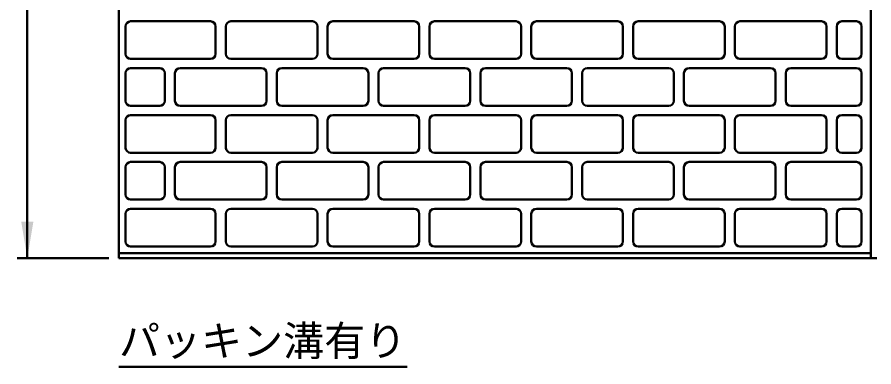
# Model space of a CAD drawing. Units: millimetres, scale not verified. Extents: x 100 to 4105, y 100 to 2870.
# Drawn here: x 1836 to 2678, y 1902 to 2245 of the extents above; entities that cross this region are included whole.
import ezdxf
from ezdxf.enums import TextEntityAlignment as Align

# ---------------------------------------------------------------- set-up
doc = ezdxf.new("R2010")
doc.units = ezdxf.units.MM
doc.header["$LTSCALE"] = 5
doc.layers.add('V-nasSTD', color=7, linetype='Continuous', lineweight=50)
doc.styles.add('ＭＳ ゴシック', font='')
doc.styles.get('ＭＳ ゴシック').set_extended_font_data('MS Gothic')

msp = doc.modelspace()

# ---------------------------------------------------------------- hatches: boundary and pattern name
at = {"layer": 'V-nasSTD'}
msp.add_hatch(color=256, dxfattribs=at).paths.add_polyline_path([(1840, 2044.887), (1846, 2008.887), (1852, 2044.887)])

# ---------------------------------------------------------------- linework, layer by layer
for p, q in [((1846, 2008.887), (1846, 2548.887)), ((1936, 2548.887), (1936, 2008.887)), ((2674.5, 2548.887), (2674.5, 2008.887)), ((1947.5, 2241.387), (2026, 2241.387)), ((2046, 2241.387), (2126, 2241.387)), ((2146, 2241.387), (2226, 2241.387)), ((2246, 2241.387), (2326, 2241.387)), ((2346, 2241.387), (2426, 2241.387)), ((2446, 2241.387), (2526, 2241.387)), ((2546, 2241.387), (2626, 2241.387)), ((2646, 2241.387), (2660.5, 2241.387)), ((1942.5, 2209.387), (1942.5, 2236.387)), ((2031, 2236.387), (2031, 2209.387)), ((2041, 2209.387), (2041, 2236.387)), ((2131, 2236.387), (2131, 2209.387)), ((2141, 2209.387), (2141, 2236.387)), ((2231, 2236.387), (2231, 2209.387)), ((2241, 2209.387), (2241, 2236.387)), ((2331, 2236.387), (2331, 2209.387)), ((2341, 2209.387), (2341, 2236.387)), ((2431, 2236.387), (2431, 2209.387)), ((2441, 2209.387), (2441, 2236.387)), ((2531, 2236.387), (2531, 2209.387)), ((2541, 2209.387), (2541, 2236.387)), ((2631, 2236.387), (2631, 2209.387)), ((2641, 2209.387), (2641, 2236.387)), ((2665.5, 2236.387), (2665.5, 2209.387)), ((2026, 2204.387), (1947.5, 2204.387)), ((2126, 2204.387), (2046, 2204.387)), ((2226, 2204.387), (2146, 2204.387)), ((2326, 2204.387), (2246, 2204.387)), ((2426, 2204.387), (2346, 2204.387)), ((2526, 2204.387), (2446, 2204.387)), ((2626, 2204.387), (2546, 2204.387)), ((2660.5, 2204.387), (2646, 2204.387)), ((1942.5, 2190.387), (1942.5, 2163.387)), ((1976, 2195.387), (1947.5, 2195.387)), ((1981, 2163.387), (1981, 2190.387)), ((1991, 2190.387), (1991, 2163.387)), ((2076, 2195.387), (1996, 2195.387)), ((2081, 2163.387), (2081, 2190.387)), ((2091, 2190.387), (2091, 2163.387)), ((2176, 2195.387), (2096, 2195.387)), ((2181, 2163.387), (2181, 2190.387)), ((2191, 2190.387), (2191, 2163.387)), ((2276, 2195.387), (2196, 2195.387)), ((2281, 2163.387), (2281, 2190.387)), ((2291, 2190.387), (2291, 2163.387)), ((2376, 2195.387), (2296, 2195.387)), ((2381, 2163.387), (2381, 2190.387)), ((2391, 2190.387), (2391, 2163.387)), ((2476, 2195.387), (2396, 2195.387)), ((2481, 2163.387), (2481, 2190.387)), ((2491, 2190.387), (2491, 2163.387)), ((2576, 2195.387), (2496, 2195.387)), ((2581, 2163.387), (2581, 2190.387)), ((2591, 2190.387), (2591, 2163.387)), ((2660.5, 2195.387), (2596, 2195.387)), ((2665.5, 2163.387), (2665.5, 2190.387)), ((1947.5, 2158.387), (1976, 2158.387)), ((1996, 2158.387), (2076, 2158.387)), ((2096, 2158.387), (2176, 2158.387)), ((2196, 2158.387), (2276, 2158.387)), ((2296, 2158.387), (2376, 2158.387)), ((2396, 2158.387), (2476, 2158.387)), ((2496, 2158.387), (2576, 2158.387)), ((2596, 2158.387), (2660.5, 2158.387)), ((2026, 2149.387), (1947.5, 2149.387)), ((2126, 2149.387), (2046, 2149.387)), ((2226, 2149.387), (2146, 2149.387)), ((2326, 2149.387), (2246, 2149.387)), ((2426, 2149.387), (2346, 2149.387)), ((2526, 2149.387), (2446, 2149.387)), ((2626, 2149.387), (2546, 2149.387)), ((2660.5, 2149.387), (2646, 2149.387)), ((1942.5, 2144.387), (1942.5, 2117.387)), ((2031, 2117.387), (2031, 2144.387)), ((2041, 2144.387), (2041, 2117.387)), ((2131, 2117.387), (2131, 2144.387)), ((2141, 2144.387), (2141, 2117.387)), ((2231, 2117.387), (2231, 2144.387)), ((2241, 2144.387), (2241, 2117.387)), ((2331, 2117.387), (2331, 2144.387)), ((2341, 2144.387), (2341, 2117.387)), ((2431, 2117.387), (2431, 2144.387)), ((2441, 2144.387), (2441, 2117.387)), ((2531, 2117.387), (2531, 2144.387)), ((2541, 2144.387), (2541, 2117.387)), ((2631, 2117.387), (2631, 2144.387)), ((2641, 2144.387), (2641, 2117.387)), ((2665.5, 2117.387), (2665.5, 2144.387)), ((1947.5, 2112.387), (2026, 2112.387)), ((2046, 2112.387), (2126, 2112.387)), ((2146, 2112.387), (2226, 2112.387)), ((2246, 2112.387), (2326, 2112.387)), ((2346, 2112.387), (2426, 2112.387)), ((2446, 2112.387), (2526, 2112.387)), ((2546, 2112.387), (2626, 2112.387)), ((2646, 2112.387), (2660.5, 2112.387)), ((1942.5, 2098.387), (1942.5, 2071.387)), ((1976, 2103.387), (1947.5, 2103.387)), ((1981, 2071.387), (1981, 2098.387)), ((1991, 2098.387), (1991, 2071.387)), ((2076, 2103.387), (1996, 2103.387)), ((2081, 2071.387), (2081, 2098.387)), ((2091, 2098.387), (2091, 2071.387)), ((2176, 2103.387), (2096, 2103.387)), ((2181, 2071.387), (2181, 2098.387)), ((2191, 2098.387), (2191, 2071.387)), ((2276, 2103.387), (2196, 2103.387)), ((2281, 2071.387), (2281, 2098.387)), ((2291, 2098.387), (2291, 2071.387)), ((2376, 2103.387), (2296, 2103.387)), ((2381, 2071.387), (2381, 2098.387)), ((2391, 2098.387), (2391, 2071.387)), ((2476, 2103.387), (2396, 2103.387)), ((2481, 2071.387), (2481, 2098.387)), ((2491, 2098.387), (2491, 2071.387)), ((2576, 2103.387), (2496, 2103.387)), ((2581, 2071.387), (2581, 2098.387)), ((2591, 2098.387), (2591, 2071.387)), ((2660.5, 2103.387), (2596, 2103.387)), ((2665.5, 2071.387), (2665.5, 2098.387)), ((1947.5, 2066.387), (1976, 2066.387)), ((1996, 2066.387), (2076, 2066.387)), ((2096, 2066.387), (2176, 2066.387)), ((2196, 2066.387), (2276, 2066.387)), ((2296, 2066.387), (2376, 2066.387)), ((2396, 2066.387), (2476, 2066.387)), ((2496, 2066.387), (2576, 2066.387)), ((2596, 2066.387), (2660.5, 2066.387)), ((2026, 2057.387), (1947.5, 2057.387)), ((2126, 2057.387), (2046, 2057.387)), ((2226, 2057.387), (2146, 2057.387)), ((2326, 2057.387), (2246, 2057.387)), ((2426, 2057.387), (2346, 2057.387)), ((2526, 2057.387), (2446, 2057.387)), ((2626, 2057.387), (2546, 2057.387)), ((2660.5, 2057.387), (2646, 2057.387)), ((1942.5, 2052.387), (1942.5, 2025.387)), ((2031, 2025.387), (2031, 2052.387)), ((2041, 2052.387), (2041, 2025.387)), ((2131, 2025.387), (2131, 2052.387)), ((2141, 2052.387), (2141, 2025.387)), ((2231, 2025.387), (2231, 2052.387)), ((2241, 2052.387), (2241, 2025.387)), ((2331, 2025.387), (2331, 2052.387)), ((2341, 2052.387), (2341, 2025.387)), ((2431, 2025.387), (2431, 2052.387)), ((2441, 2052.387), (2441, 2025.387)), ((2531, 2025.387), (2531, 2052.387)), ((2541, 2052.387), (2541, 2025.387)), ((2631, 2025.387), (2631, 2052.387)), ((2641, 2052.387), (2641, 2025.387)), ((2665.5, 2025.387), (2665.5, 2052.387)), ((1947.5, 2020.387), (2026, 2020.387)), ((2046, 2020.387), (2126, 2020.387)), ((2146, 2020.387), (2226, 2020.387)), ((2246, 2020.387), (2326, 2020.387)), ((2346, 2020.387), (2426, 2020.387)), ((2446, 2020.387), (2526, 2020.387)), ((2546, 2020.387), (2626, 2020.387)), ((2646, 2020.387), (2660.5, 2020.387)), ((1936, 2013.887), (2674.5, 2013.887)), ((1926, 2008.887), (1836, 2008.887)), ((1936, 2008.887), (2674.5, 2008.887)), ((2674.5, 2008.887), (2680.5, 2008.887)), ((2674.5, 2008.887), (2680.5, 2008.887)), ((1936, 1902.327), (2219.208, 1902.327))]:
    msp.add_line(p, q, dxfattribs=at)
for centre, start, end in [((1947.5, 2236.387), 90, 180), ((2026, 2236.387), 0, 90), ((2046, 2236.387), 90, 180), ((2126, 2236.387), 0, 90), ((2146, 2236.387), 90, 180), ((2226, 2236.387), 0, 90), ((2246, 2236.387), 90, 180), ((2326, 2236.387), 0, 90), ((2346, 2236.387), 90, 180), ((2426, 2236.387), 0, 90), ((2446, 2236.387), 90, 180), ((2526, 2236.387), 0, 90), ((2546, 2236.387), 90, 180), ((2626, 2236.387), 0, 90), ((2646, 2236.387), 90, 180), ((2660.5, 2236.387), 0, 90), ((1947.5, 2209.387), 180, 270), ((2026, 2209.387), 270, 0), ((2046, 2209.387), 180, 270), ((2126, 2209.387), 270, 0), ((2146, 2209.387), 180, 270), ((2226, 2209.387), 270, 0), ((2246, 2209.387), 180, 270), ((2326, 2209.387), 270, 0), ((2346, 2209.387), 180, 270), ((2426, 2209.387), 270, 0), ((2446, 2209.387), 180, 270), ((2526, 2209.387), 270, 0), ((2546, 2209.387), 180, 270), ((2626, 2209.387), 270, 0), ((2646, 2209.387), 180, 270), ((2660.5, 2209.387), 270, 0), ((1947.5, 2190.387), 90, 180), ((1976, 2190.387), 0, 90), ((1996, 2190.387), 90, 180), ((2076, 2190.387), 0, 90), ((2096, 2190.387), 90, 180), ((2176, 2190.387), 0, 90), ((2196, 2190.387), 90, 180), ((2276, 2190.387), 0, 90), ((2296, 2190.387), 90, 180), ((2376, 2190.387), 0, 90), ((2396, 2190.387), 90, 180), ((2476, 2190.387), 0, 90), ((2496, 2190.387), 90, 180), ((2576, 2190.387), 0, 90), ((2596, 2190.387), 90, 180), ((2660.5, 2190.387), 0, 90), ((1947.5, 2163.387), 180, 270), ((1976, 2163.387), 270, 0), ((1996, 2163.387), 180, 270), ((2076, 2163.387), 270, 0), ((2096, 2163.387), 180, 270), ((2176, 2163.387), 270, 0), ((2196, 2163.387), 180, 270), ((2276, 2163.387), 270, 0), ((2296, 2163.387), 180, 270), ((2376, 2163.387), 270, 0), ((2396, 2163.387), 180, 270), ((2476, 2163.387), 270, 0), ((2496, 2163.387), 180, 270), ((2576, 2163.387), 270, 0), ((2596, 2163.387), 180, 270), ((2660.5, 2163.387), 270, 0), ((1947.5, 2144.387), 90, 180), ((2026, 2144.387), 0, 90), ((2046, 2144.387), 90, 180), ((2126, 2144.387), 0, 90), ((2146, 2144.387), 90, 180), ((2226, 2144.387), 0, 90), ((2246, 2144.387), 90, 180), ((2326, 2144.387), 0, 90), ((2346, 2144.387), 90, 180), ((2426, 2144.387), 0, 90), ((2446, 2144.387), 90, 180), ((2526, 2144.387), 0, 90), ((2546, 2144.387), 90, 180), ((2626, 2144.387), 0, 90), ((2646, 2144.387), 90, 180), ((2660.5, 2144.387), 0, 90), ((1947.5, 2117.387), 180, 270), ((2026, 2117.387), 270, 0), ((2046, 2117.387), 180, 270), ((2126, 2117.387), 270, 0), ((2146, 2117.387), 180, 270), ((2226, 2117.387), 270, 0), ((2246, 2117.387), 180, 270), ((2326, 2117.387), 270, 0), ((2346, 2117.387), 180, 270), ((2426, 2117.387), 270, 0), ((2446, 2117.387), 180, 270), ((2526, 2117.387), 270, 0), ((2546, 2117.387), 180, 270), ((2626, 2117.387), 270, 0), ((2646, 2117.387), 180, 270), ((2660.5, 2117.387), 270, 0), ((1947.5, 2098.387), 90, 180), ((1976, 2098.387), 0, 90), ((1996, 2098.387), 90, 180), ((2076, 2098.387), 0, 90), ((2096, 2098.387), 90, 180), ((2176, 2098.387), 0, 90), ((2196, 2098.387), 90, 180), ((2276, 2098.387), 0, 90), ((2296, 2098.387), 90, 180), ((2376, 2098.387), 0, 90), ((2396, 2098.387), 90, 180), ((2476, 2098.387), 0, 90), ((2496, 2098.387), 90, 180), ((2576, 2098.387), 0, 90), ((2596, 2098.387), 90, 180), ((2660.5, 2098.387), 0, 90), ((1947.5, 2071.387), 180, 270), ((1976, 2071.387), 270, 0), ((1996, 2071.387), 180, 270), ((2076, 2071.387), 270, 0), ((2096, 2071.387), 180, 270), ((2176, 2071.387), 270, 0), ((2196, 2071.387), 180, 270), ((2276, 2071.387), 270, 0), ((2296, 2071.387), 180, 270), ((2376, 2071.387), 270, 0), ((2396, 2071.387), 180, 270), ((2476, 2071.387), 270, 0), ((2496, 2071.387), 180, 270), ((2576, 2071.387), 270, 0), ((2596, 2071.387), 180, 270), ((2660.5, 2071.387), 270, 0), ((1947.5, 2052.387), 90, 180), ((2026, 2052.387), 0, 90), ((2046, 2052.387), 90, 180), ((2126, 2052.387), 0, 90), ((2146, 2052.387), 90, 180), ((2226, 2052.387), 0, 90), ((2246, 2052.387), 90, 180), ((2326, 2052.387), 0, 90), ((2346, 2052.387), 90, 180), ((2426, 2052.387), 0, 90), ((2446, 2052.387), 90, 180), ((2526, 2052.387), 0, 90), ((2546, 2052.387), 90, 180), ((2626, 2052.387), 0, 90), ((2646, 2052.387), 90, 180), ((2660.5, 2052.387), 0, 90), ((1947.5, 2025.387), 180, 270), ((2026, 2025.387), 270, 0), ((2046, 2025.387), 180, 270), ((2126, 2025.387), 270, 0), ((2146, 2025.387), 180, 270), ((2226, 2025.387), 270, 0), ((2246, 2025.387), 180, 270), ((2326, 2025.387), 270, 0), ((2346, 2025.387), 180, 270), ((2426, 2025.387), 270, 0), ((2446, 2025.387), 180, 270), ((2526, 2025.387), 270, 0), ((2546, 2025.387), 180, 270), ((2626, 2025.387), 270, 0), ((2646, 2025.387), 180, 270), ((2660.5, 2025.387), 270, 0)]:
    msp.add_arc(centre, 5, start, end, dxfattribs=at)

# ---------------------------------------------------------------- texts
at = {"layer": 'V-nasSTD', "style": 'ＭＳ ゴシック'}
msp.add_text('パッキン溝有り', height=29.56, dxfattribs=at).set_placement((1936, 1942.647), align=Align.TOP_LEFT)

doc.saveas('drawing.dxf')
